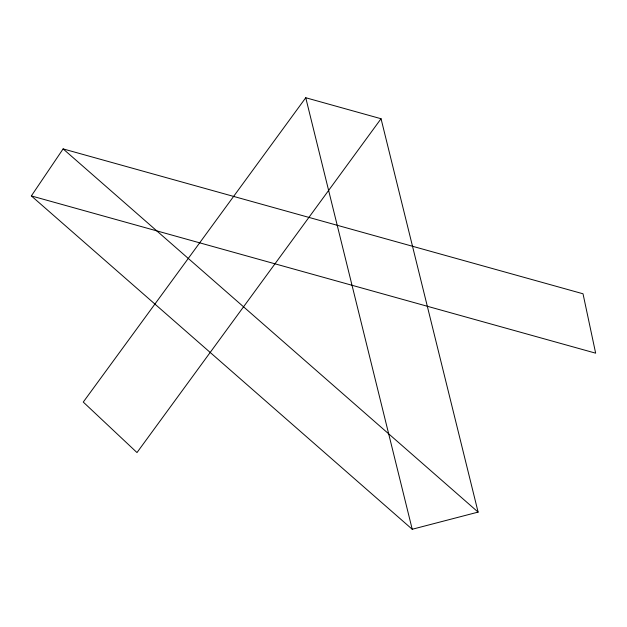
<?xml version="1.0" encoding="UTF-8"?>
<svg xmlns="http://www.w3.org/2000/svg" width="627" height="627" viewBox="0 0 627 627"><rect width="100%" height="100%" fill="white"/><g stroke="black" fill="none" stroke-linecap="round" stroke-linejoin="round"><path stroke-width="0.94" d="M31.35 195.922L63.115 148.897L583.016 293.781L595.65 353.173L31.35 195.922L412.221 529.259L478.111 512.102L381.044 118.73L305.749 97.741L83.266 402.064L136.992 452.561L381.044 118.73M63.115 148.897L478.111 512.102M305.749 97.741L412.221 529.259"/></g></svg>
